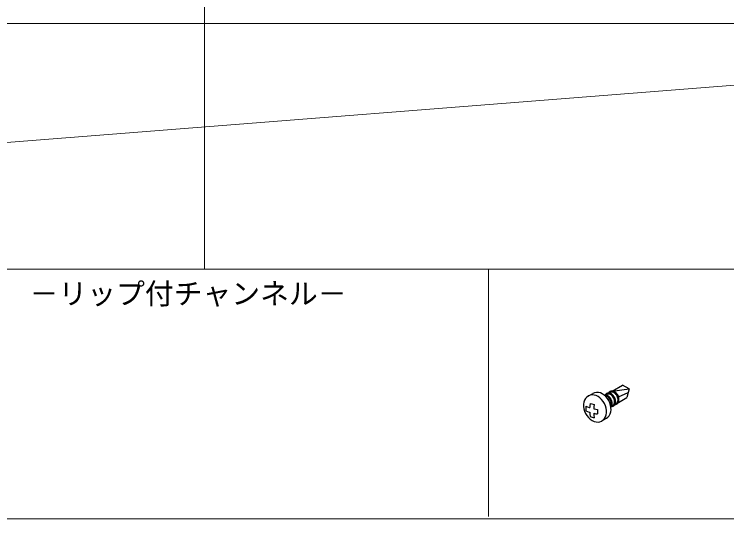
# Model space of a CAD drawing. Units: millimetres on the paper, enlarged 10 times, with parts at other scales. Extents: x -1950 to 1950, y -1347 to 1325.
# Drawn here: x -930.6 to -497.9, y 218.7 to 524.8 of the extents above; entities that cross this region are included whole.
import ezdxf
from ezdxf.enums import TextEntityAlignment as Align

# ---------------------------------------------------------------- set-up
doc = ezdxf.new("R2010")
doc.units = ezdxf.units.MM
doc.header["$LTSCALE"] = 10
for name, color, linetype, lineweight in [('1-3_野縁', 3, 'Continuous', 18), ('1-6_文字', 7, 'Continuous', 18), ('1-C_ビス・アンカーボルト・強調図形', 2, 'Continuous', 25), ('F-3_野縁', 3, 'Continuous', 18)]:
    doc.layers.add(name, color=color, linetype=linetype, lineweight=lineweight)
doc.styles.add('ＭＳ ゴシック', font='')
doc.styles.get('ＭＳ ゴシック').set_extended_font_data('MS Gothic')

msp = doc.modelspace()

# ---------------------------------------------------------------- linework, layer by layer
at = {"layer": '1-3_野縁'}
msp.add_line((-642.5, 370.03), (-642.5, 220.03), dxfattribs=at)
at = {"layer": '1-C_ビス・アンカーボルト・強調図形'}
for p, q in [((-567.43, 296.07), (-561.12, 299.71)), ((-557.1, 297.57), (-561.12, 299.71)), ((-582, 293.12), (-579.23, 294.72)), ((-578.19, 295.16), (-579.23, 294.72)), ((-577.06, 295.37), (-578.19, 295.16)), ((-575.87, 295.32), (-577.06, 295.37)), ((-574.66, 295.03), (-575.87, 295.32)), ((-573.46, 294.5), (-574.66, 295.03)), ((-572.32, 293.74), (-573.46, 294.5)), ((-571.31, 294.27), (-571.71, 293.85)), ((-570.85, 294.59), (-571.31, 294.27)), ((-570.32, 294.79), (-570.85, 294.59)), ((-570.05, 294.24), (-570.49, 294.1)), ((-569.75, 294.87), (-570.32, 294.79)), ((-569.58, 294.28), (-570.05, 294.24)), ((-569.63, 295.05), (-569.75, 294.87)), ((-569.15, 294.83), (-569.75, 294.87)), ((-569.24, 295.47), (-569.63, 295.05)), ((-569.08, 294.21), (-569.58, 294.28)), ((-568.77, 295.79), (-569.24, 295.47)), ((-568.54, 294.66), (-569.15, 294.83)), ((-568.8, 295.05), (-569.05, 294.81)), ((-568.41, 295.3), (-568.8, 295.05)), ((-568.24, 295.99), (-568.77, 295.79)), ((-567.95, 294.37), (-568.54, 294.66)), ((-567.98, 295.44), (-568.41, 295.3)), ((-567.67, 296.07), (-568.24, 295.99)), ((-567.5, 295.48), (-567.98, 295.44)), ((-567.38, 293.98), (-567.95, 294.37)), ((-567.07, 296.03), (-567.67, 296.07)), ((-567.01, 295.41), (-567.5, 295.48)), ((-567.43, 296.07), (-557.1, 297.57)), ((-566.47, 295.86), (-567.07, 296.03)), ((-566.5, 295.23), (-567.01, 295.41)), ((-566.01, 294.96), (-566.5, 295.23)), ((-565.87, 295.57), (-566.47, 295.86)), ((-565.54, 294.6), (-566.01, 294.96)), ((-565.3, 295.18), (-565.87, 295.57)), ((-565.11, 294.15), (-565.54, 294.6)), ((-564.78, 294.68), (-565.3, 295.18)), ((-564.32, 294.11), (-564.78, 294.68)), ((-563.61, 292.72), (-557.74, 295.18)), ((-557.1, 297.57), (-558.51, 292.28)), ((-584.18, 290.64), (-584.6, 289.44)), ((-583.58, 291.68), (-584.18, 290.64)), ((-582.8, 292.54), (-583.58, 291.68)), ((-581.87, 293.19), (-582.8, 292.54)), ((-580.82, 293.6), (-581.87, 293.19)), ((-579.68, 293.78), (-580.82, 293.6)), ((-578.49, 293.7), (-579.68, 293.78)), ((-577.28, 293.37), (-578.49, 293.7)), ((-576.08, 292.81), (-577.28, 293.37)), ((-574.94, 292.03), (-576.08, 292.81)), ((-573.89, 291.05), (-574.94, 292.03)), ((-572.96, 289.91), (-573.89, 291.05)), ((-572.19, 288.63), (-572.96, 289.91)), ((-571.25, 292.79), (-572.32, 293.74)), ((-571.67, 293.67), (-572.18, 293.64)), ((-571.71, 293.85), (-571.83, 293.67)), ((-571.07, 293.6), (-571.67, 293.67)), ((-571.17, 293.01), (-571.53, 293.07)), ((-570.31, 291.66), (-571.25, 292.79)), ((-570.67, 292.84), (-571.17, 293.01)), ((-570.88, 293.85), (-571.13, 293.61)), ((-570.47, 293.4), (-571.07, 293.6)), ((-570.49, 294.1), (-570.88, 293.85)), ((-570.18, 292.57), (-570.67, 292.84)), ((-569.88, 293.08), (-570.47, 293.4)), ((-569.51, 290.4), (-570.31, 291.66)), ((-569.71, 292.21), (-570.18, 292.57)), ((-569.32, 292.66), (-569.88, 293.08)), ((-569.27, 291.77), (-569.71, 292.21)), ((-568.88, 289.04), (-569.51, 290.4)), ((-568.81, 292.14), (-569.32, 292.66)), ((-568.89, 291.26), (-569.27, 291.77)), ((-568.58, 294.03), (-569.08, 294.21)), ((-568.57, 290.7), (-568.89, 291.26)), ((-568.37, 291.55), (-568.81, 292.14)), ((-568.09, 293.76), (-568.58, 294.03)), ((-568.33, 290.1), (-568.57, 290.7)), ((-568, 290.89), (-568.37, 291.55)), ((-568.16, 289.49), (-568.33, 290.1)), ((-567.62, 293.4), (-568.09, 293.76)), ((-567.73, 290.2), (-568, 290.89)), ((-567.55, 289.48), (-567.73, 290.2)), ((-567.19, 292.95), (-567.62, 293.4)), ((-566.86, 293.48), (-567.38, 293.98)), ((-566.81, 292.44), (-567.19, 292.95)), ((-566.4, 292.91), (-566.86, 293.48)), ((-566.49, 291.88), (-566.81, 292.44)), ((-566.24, 291.29), (-566.49, 291.88)), ((-566.01, 292.27), (-566.4, 292.91)), ((-566.08, 290.68), (-566.24, 291.29)), ((-566, 290.07), (-566.08, 290.68)), ((-565.71, 291.58), (-566.01, 292.27)), ((-566.01, 289.48), (-566, 290.07)), ((-565.51, 290.87), (-565.71, 291.58)), ((-565.41, 290.15), (-565.51, 290.87)), ((-565.41, 289.46), (-565.41, 290.15)), ((-564.73, 293.64), (-565.11, 294.15)), ((-564.41, 293.08), (-564.73, 293.64)), ((-564.17, 292.49), (-564.41, 293.08)), ((-563.93, 293.47), (-564.32, 294.11)), ((-564.2, 289.64), (-564.02, 290.13)), ((-564, 291.88), (-564.17, 292.49)), ((-564.02, 290.13), (-563.93, 290.68)), ((-563.92, 291.27), (-564, 291.88)), ((-563.63, 292.78), (-563.93, 293.47)), ((-563.93, 290.68), (-563.92, 291.27)), ((-563.72, 289.27), (-558.51, 292.28)), ((-563.66, 289.41), (-563.45, 290)), ((-563.43, 292.07), (-563.63, 292.78)), ((-563.45, 290), (-563.34, 290.66)), ((-563.33, 291.35), (-563.43, 292.07)), ((-563.34, 290.66), (-563.33, 291.35)), ((-584.6, 289.44), (-584.81, 288.12)), ((-584.81, 288.12), (-584.81, 286.73)), ((-584.81, 286.73), (-584.6, 285.3)), ((-583.39, 286.97), (-583.44, 285.56)), ((-583.39, 286.97), (-582.49, 286.58)), ((-582.49, 286.58), (-581.45, 286.21)), ((-581.45, 286.21), (-581.14, 286.11)), ((-581.07, 287.28), (-581.14, 286.11)), ((-580.93, 288.64), (-581.07, 287.28)), ((-580.93, 288.64), (-579.74, 288.31)), ((-579.74, 288.31), (-578.49, 288.01)), ((-578.63, 286.65), (-578.71, 285.46)), ((-578.49, 288.01), (-578.63, 286.65)), ((-571.58, 287.26), (-572.19, 288.63)), ((-571.16, 285.84), (-571.58, 287.26)), ((-570.95, 284.41), (-571.16, 285.84)), ((-568.44, 287.62), (-568.88, 289.04)), ((-568.2, 286.19), (-568.44, 287.62)), ((-568.35, 287.25), (-568.18, 287.75)), ((-568.22, 286.37), (-567.88, 286.86)), ((-568.17, 284.79), (-568.2, 286.19)), ((-568.18, 287.75), (-568.08, 288.3)), ((-568.08, 288.88), (-568.16, 289.49)), ((-568.08, 288.3), (-568.08, 288.88)), ((-568, 286.66), (-567.43, 286.74)), ((-567.88, 286.86), (-567.65, 287.44)), ((-567.7, 287.29), (-567.26, 287.44)), ((-567.65, 287.44), (-567.51, 288.08)), ((-567.48, 288.77), (-567.55, 289.48)), ((-567.51, 288.08), (-567.48, 288.77)), ((-567.43, 286.74), (-566.9, 286.94)), ((-567.26, 287.44), (-566.87, 287.68)), ((-566.9, 286.94), (-566.44, 287.26)), ((-566.87, 287.68), (-566.54, 288.02)), ((-566.54, 288.02), (-566.28, 288.44)), ((-566.44, 287.26), (-566.04, 287.69)), ((-566.28, 288.44), (-566.1, 288.93)), ((-566.1, 288.93), (-566.01, 289.48)), ((-566.04, 287.69), (-565.74, 288.21)), ((-565.92, 287.86), (-565.35, 287.94)), ((-565.74, 288.21), (-565.52, 288.8)), ((-565.62, 288.49), (-565.18, 288.64)), ((-565.52, 288.8), (-565.41, 289.46)), ((-565.35, 287.94), (-564.82, 288.14)), ((-565.18, 288.64), (-564.79, 288.88)), ((-564.82, 288.14), (-564.36, 288.46)), ((-564.79, 288.88), (-564.46, 289.22)), ((-564.46, 289.22), (-564.2, 289.64)), ((-564.36, 288.46), (-563.96, 288.89)), ((-563.96, 288.89), (-563.66, 289.41)), ((-584.6, 285.3), (-584.18, 283.87)), ((-584.18, 283.87), (-583.58, 282.5)), ((-583.58, 282.5), (-582.8, 281.23)), ((-583.44, 285.56), (-583.42, 284.18)), ((-583.42, 284.18), (-582.52, 283.79)), ((-582.52, 283.79), (-581.48, 283.42)), ((-581.48, 283.42), (-581.14, 283.31)), ((-581.14, 283.31), (-581.05, 282.02)), ((-581.05, 282.02), (-580.9, 280.84)), ((-578.71, 285.46), (-577.45, 285.2)), ((-578.71, 282.66), (-578.62, 281.37)), ((-578.71, 282.66), (-577.45, 282.4)), ((-578.62, 281.37), (-578.46, 280.19)), ((-577.45, 285.2), (-576.44, 285.03)), ((-577.45, 282.4), (-576.46, 282.23)), ((-576.44, 285.03), (-576.48, 283.62)), ((-576.48, 283.62), (-576.46, 282.24)), ((-576.46, 282.24), (-576.46, 282.23)), ((-571.58, 280.5), (-571.16, 281.7)), ((-571.16, 281.7), (-570.95, 283.01)), ((-570.95, 283.01), (-570.95, 284.41)), ((-569.32, 281.18), (-568.74, 282.25)), ((-568.74, 282.25), (-568.35, 283.46)), ((-568.35, 283.46), (-568.17, 284.79)), ((-582.8, 281.23), (-581.87, 280.08)), ((-581.87, 280.08), (-580.82, 279.1)), ((-580.9, 280.84), (-580.86, 280.62)), ((-580.86, 280.62), (-579.66, 280.29)), ((-580.82, 279.1), (-579.68, 278.32)), ((-579.68, 278.32), (-578.49, 277.76)), ((-579.66, 280.29), (-578.43, 280)), ((-578.49, 277.76), (-577.28, 277.43)), ((-578.46, 280.19), (-578.43, 280)), ((-577.28, 277.43), (-576.08, 277.36)), ((-576.08, 277.36), (-574.94, 277.53)), ((-574.94, 277.53), (-573.89, 277.94)), ((-573.89, 277.94), (-572.96, 278.59)), ((-573.76, 278.02), (-570.99, 279.62)), ((-572.96, 278.59), (-572.18, 279.45)), ((-572.18, 279.45), (-571.58, 280.5)), ((-570.99, 279.62), (-570.08, 280.29)), ((-570.08, 280.29), (-569.32, 281.18))]:
    msp.add_line(p, q, dxfattribs=at)
at = {"layer": 'F-3_野縁', "color": 4, "lineweight": 9}
msp.add_line((-815, 1265), (-815, 370.03), dxfattribs=at)
at = {"layer": 'F-3_野縁'}
for p, q in [((-1910, 519.12), (-20, 519.12)), ((-20, 519.12), (-1910, 370.03)), ((-1910, 370.03), (-20, 370.03)), ((-1910, 218.66), (-20, 218.66))]:
    msp.add_line(p, q, dxfattribs=at)

# ---------------------------------------------------------------- texts
at = {"layer": '1-6_文字', "style": 'ＭＳ ゴシック'}
msp.add_text('○斜め部材（ブレース） －リップ付チャンネル－', height=12.83, dxfattribs=at).set_placement((-1122.5, 345.03), align=Align.BOTTOM_LEFT)

doc.saveas('drawing.dxf')
